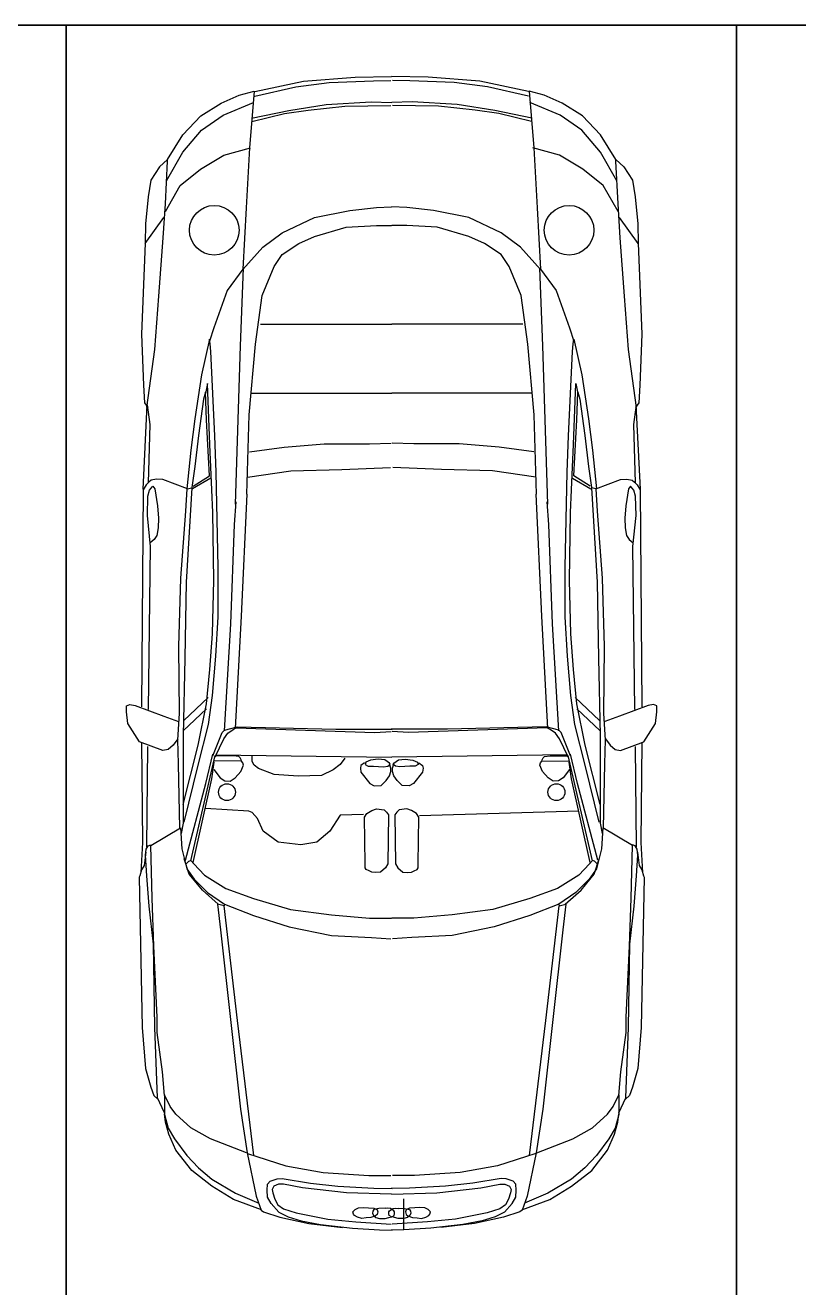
# Model space of a CAD drawing. Header units: inches. Extents: x 478327 to 492265, y -26791 to -22136.
# Drawn here: x 480044.8 to 480160.6, y -22392 to -22203.1 of the extents above; entities that cross this region are included whole.
import ezdxf

# ---------------------------------------------------------------- set-up
doc = ezdxf.new("R2010")
doc.units = ezdxf.units.IN
doc.header["$MEASUREMENT"] = 0
doc.layers.add('ceco.net 93', color=161, linetype='Continuous')
doc.layers.add('Parking', color=7, linetype='Continuous')

msp = doc.modelspace()

# ---------------------------------------------------------------- linework, layer by layer
at = {"layer": 'ceco.net 93'}
for p, q in [((480079.175, -22212.988), (480086.449, -22211.468)), ((480085.311, -22212.291), (480090.308, -22211.658)), ((480086.449, -22211.468), (480094.166, -22210.835)), ((480090.308, -22211.658), (480096.949, -22211.404)), ((480094.166, -22210.835), (480099.606, -22210.771)), ((480096.949, -22211.404), (480099.543, -22211.341)), ((480105.137, -22210.835), (480099.698, -22210.771)), ((480102.354, -22211.404), (480099.761, -22211.341)), ((480108.996, -22211.658), (480102.354, -22211.404)), ((480112.854, -22211.468), (480105.137, -22210.835)), ((480113.993, -22212.291), (480108.996, -22211.658)), ((480120.128, -22212.988), (480112.854, -22211.468)), ((480074.133, -22214.729), (480076.84, -22213.534)), ((480076.84, -22213.534), (480079.068, -22212.976)), ((480079.068, -22212.976), (480078.352, -22221.423)), ((480079.175, -22213.684), (480085.311, -22212.291)), ((480120.128, -22213.684), (480113.993, -22212.291)), ((480122.464, -22213.534), (480120.235, -22212.976)), ((480120.235, -22212.976), (480120.952, -22221.423)), ((480125.17, -22214.729), (480122.464, -22213.534)), ((480071.109, -22216.642), (480074.133, -22214.729)), ((480074.452, -22216.562), (480078.989, -22214.649)), ((480078.669, -22216.977), (480084.236, -22215.837)), ((480083.603, -22216.281), (480087.145, -22215.774)), ((480084.236, -22215.837), (480089.865, -22214.951)), ((480087.145, -22215.774), (480092.648, -22215.204)), ((480089.865, -22214.951), (480096.57, -22214.571)), ((480092.648, -22215.204), (480099.543, -22215.077)), ((480096.57, -22214.571), (480099.606, -22214.634)), ((480102.734, -22214.571), (480099.698, -22214.634)), ((480106.655, -22215.204), (480099.761, -22215.077)), ((480109.439, -22214.951), (480102.734, -22214.571)), ((480112.158, -22215.774), (480106.655, -22215.204)), ((480115.068, -22215.837), (480109.439, -22214.951)), ((480115.701, -22216.281), (480112.158, -22215.774)), ((480120.634, -22216.977), (480115.068, -22215.837)), ((480124.852, -22216.562), (480120.315, -22214.649)), ((480128.195, -22216.642), (480125.17, -22214.729)), ((480068.403, -22219.51), (480071.109, -22216.642)), ((480071.188, -22218.793), (480074.452, -22216.562)), ((480078.733, -22217.484), (480083.603, -22216.281)), ((480120.571, -22217.484), (480115.701, -22216.281)), ((480128.115, -22218.793), (480124.852, -22216.562)), ((480130.901, -22219.51), (480128.195, -22216.642)), ((480066.094, -22223.176), (480068.403, -22219.51)), ((480068.403, -22222.06), (480071.188, -22218.793)), ((480130.901, -22222.06), (480128.115, -22218.793)), ((480133.209, -22223.176), (480130.901, -22219.51)), ((480074.531, -22222.539), (480078.511, -22221.423)), ((480078.352, -22221.423), (480077.874, -22230.428)), ((480124.772, -22222.539), (480120.792, -22221.423)), ((480120.952, -22221.423), (480121.429, -22230.428)), ((480066.094, -22223.176), (480064.9, -22224.292)), ((480065.776, -22229.79), (480066.094, -22223.415)), ((480065.935, -22226.364), (480068.403, -22222.06)), ((480066.094, -22223.415), (480066.094, -22223.176)), ((480071.029, -22224.611), (480074.531, -22222.539)), ((480128.274, -22224.611), (480124.772, -22222.539)), ((480133.368, -22226.364), (480130.901, -22222.06)), ((480133.209, -22223.176), (480134.403, -22224.292)), ((480133.209, -22223.415), (480133.209, -22223.176)), ((480133.528, -22229.79), (480133.209, -22223.415)), ((480064.9, -22224.292), (480063.627, -22226.284)), ((480068.005, -22227.081), (480071.029, -22224.611)), ((480131.299, -22227.081), (480128.274, -22224.611)), ((480134.403, -22224.292), (480135.677, -22226.284)), ((480063.627, -22226.284), (480063.229, -22228.754)), ((480065.776, -22230.986), (480068.005, -22227.081)), ((480133.528, -22230.986), (480131.299, -22227.081)), ((480135.677, -22226.284), (480136.075, -22228.754)), ((480063.229, -22228.754), (480062.831, -22232.819)), ((480136.075, -22228.754), (480136.473, -22232.819)), ((480065.458, -22234.891), (480065.776, -22229.79)), ((480077.874, -22230.428), (480077.397, -22239.592)), ((480088.11, -22231.883), (480093.381, -22230.806)), ((480093.381, -22230.806), (480097.362, -22230.375)), ((480097.362, -22230.375), (480099.621, -22230.268)), ((480101.941, -22230.375), (480099.682, -22230.268)), ((480105.922, -22230.806), (480101.941, -22230.375)), ((480111.194, -22231.883), (480105.922, -22230.806)), ((480121.429, -22230.428), (480121.907, -22239.592)), ((480133.846, -22234.891), (480133.528, -22229.79)), ((480062.751, -22235.767), (480065.537, -22231.862)), ((480062.831, -22232.819), (480062.751, -22235.687)), ((480083.268, -22234.145), (480088.11, -22231.883)), ((480116.035, -22234.145), (480111.194, -22231.883)), ((480136.552, -22235.767), (480133.766, -22231.862)), ((480136.473, -22232.819), (480136.552, -22235.687)), ((480064.821, -22243.656), (480065.458, -22234.891)), ((480080.364, -22236.3), (480083.268, -22234.145)), ((480085.743, -22235.761), (480088.11, -22234.684)), ((480088.11, -22234.684), (480092.844, -22233.284)), ((480092.844, -22233.284), (480097.362, -22233.068)), ((480097.362, -22233.068), (480099.621, -22233.068)), ((480101.941, -22233.068), (480099.682, -22233.068)), ((480106.46, -22233.284), (480101.941, -22233.068)), ((480111.194, -22234.684), (480106.46, -22233.284)), ((480113.561, -22235.761), (480111.194, -22234.684)), ((480118.94, -22236.3), (480116.035, -22234.145)), ((480134.483, -22243.656), (480133.846, -22234.891)), ((480062.751, -22235.687), (480062.194, -22249.314)), ((480077.351, -22239.639), (480080.364, -22236.3)), ((480083.268, -22237.377), (480085.743, -22235.761)), ((480116.035, -22237.377), (480113.561, -22235.761)), ((480121.952, -22239.639), (480118.94, -22236.3)), ((480136.552, -22235.687), (480137.109, -22249.314)), ((480082.085, -22239.208), (480083.268, -22237.377)), ((480117.219, -22239.208), (480116.035, -22237.377)), ((480077.397, -22239.592), (480075.009, -22242.78)), ((480077.028, -22251.057), (480077.459, -22239.423)), ((480080.256, -22243.517), (480082.085, -22239.208)), ((480119.048, -22243.517), (480117.219, -22239.208)), ((480122.275, -22251.057), (480121.845, -22239.423)), ((480121.907, -22239.592), (480124.295, -22242.78)), ((480064.184, -22251.625), (480064.821, -22243.656)), ((480075.009, -22242.78), (480073.019, -22248.358)), ((480079.288, -22250.841), (480080.256, -22243.517)), ((480120.016, -22250.841), (480119.048, -22243.517)), ((480124.295, -22242.78), (480126.284, -22248.358)), ((480135.119, -22251.625), (480134.483, -22243.656)), ((480080.009, -22247.814), (480099.652, -22247.814)), ((480119.294, -22247.814), (480099.652, -22247.814)), ((480062.194, -22249.314), (480062.513, -22256.965)), ((480073.019, -22248.358), (480072.382, -22250.35)), ((480126.284, -22248.358), (480126.921, -22250.35)), ((480137.109, -22249.314), (480136.791, -22256.965)), ((480062.99, -22260.312), (480064.184, -22251.625)), ((480072.401, -22250.056), (480071.183, -22255.422)), ((480072.482, -22250.788), (480072.401, -22250.056)), ((480072.563, -22251.926), (480072.482, -22250.788)), ((480073.172, -22264.527), (480072.563, -22251.926)), ((480076.275, -22274.754), (480077.028, -22251.057)), ((480078.319, -22261.397), (480079.288, -22250.841)), ((480120.984, -22261.397), (480120.016, -22250.841)), ((480123.028, -22274.754), (480122.275, -22251.057)), ((480126.131, -22264.527), (480126.74, -22251.926)), ((480126.74, -22251.926), (480126.821, -22250.788)), ((480126.821, -22250.788), (480126.902, -22250.056)), ((480126.902, -22250.056), (480128.12, -22255.422)), ((480136.313, -22260.312), (480135.119, -22251.625)), ((480071.183, -22255.422), (480070.168, -22262.007)), ((480128.12, -22255.422), (480129.135, -22262.007)), ((480062.513, -22256.965), (480062.672, -22259.594)), ((480072.076, -22256.722), (480071.792, -22258.186)), ((480072.442, -22265.827), (480072.076, -22256.722)), ((480126.862, -22265.827), (480127.227, -22256.722)), ((480127.227, -22256.722), (480127.511, -22258.186)), ((480136.791, -22256.965), (480136.632, -22259.594)), ((480071.467, -22259.039), (480070.737, -22264.486)), ((480071.792, -22257.983), (480071.467, -22259.039)), ((480071.955, -22262.129), (480071.792, -22257.983)), ((480078.621, -22258.158), (480099.652, -22258.158)), ((480120.682, -22258.158), (480099.652, -22258.158)), ((480127.349, -22262.129), (480127.511, -22257.983)), ((480127.511, -22257.983), (480127.836, -22259.039)), ((480127.836, -22259.039), (480128.567, -22264.486)), ((480062.433, -22272.504), (480063.07, -22259.913)), ((480062.672, -22259.594), (480063.149, -22260.312)), ((480063.07, -22259.913), (480063.468, -22262.862)), ((480136.234, -22259.913), (480135.836, -22262.862)), ((480136.632, -22259.594), (480136.154, -22260.312)), ((480136.871, -22272.504), (480136.234, -22259.913)), ((480063.468, -22262.862), (480063.229, -22271.548)), ((480070.168, -22262.007), (480069.6, -22266.681)), ((480072.401, -22270.542), (480071.955, -22262.129)), ((480077.997, -22273.246), (480078.319, -22261.397)), ((480121.307, -22273.246), (480120.984, -22261.397)), ((480126.902, -22270.542), (480127.349, -22262.129)), ((480129.135, -22262.007), (480129.704, -22266.681)), ((480135.836, -22262.862), (480136.075, -22271.548)), ((480070.737, -22264.486), (480070.168, -22269.12)), ((480073.404, -22269.983), (480073.185, -22264.52)), ((480125.9, -22269.983), (480126.118, -22264.52)), ((480128.567, -22264.486), (480129.135, -22269.12)), ((480069.6, -22266.681), (480068.991, -22272.453)), ((480072.894, -22276.028), (480072.458, -22265.831)), ((480078.367, -22266.942), (480083.546, -22266.23)), ((480083.546, -22266.23), (480089.539, -22265.722)), ((480089.539, -22265.722), (480096.343, -22265.722)), ((480096.343, -22265.722), (480099.594, -22265.62)), ((480102.96, -22265.722), (480099.71, -22265.62)), ((480109.765, -22265.722), (480102.96, -22265.722)), ((480115.757, -22266.23), (480109.765, -22265.722)), ((480120.937, -22266.942), (480115.757, -22266.23)), ((480126.409, -22276.028), (480126.846, -22265.831)), ((480129.704, -22266.681), (480130.313, -22272.453)), ((480070.168, -22269.12), (480069.722, -22272.25)), ((480069.925, -22272.087), (480072.401, -22270.542)), ((480073.695, -22284.186), (480073.404, -22269.983)), ((480078.062, -22270.705), (480084.562, -22269.789)), ((480084.562, -22269.789), (480092.179, -22269.586)), ((480092.179, -22269.586), (480099.492, -22269.281)), ((480107.124, -22269.586), (480099.812, -22269.281)), ((480114.742, -22269.789), (480107.124, -22269.586)), ((480121.242, -22270.705), (480114.742, -22269.789)), ((480125.609, -22284.186), (480125.9, -22269.983)), ((480129.379, -22272.087), (480126.902, -22270.542)), ((480129.135, -22269.12), (480129.582, -22272.25)), ((480062.44, -22272.608), (480062.2, -22305.104)), ((480062.921, -22271.886), (480062.44, -22272.608)), ((480063.322, -22271.485), (480062.921, -22271.886)), ((480063.162, -22273.571), (480063.402, -22272.689)), ((480063.642, -22271.164), (480063.322, -22271.485)), ((480063.402, -22272.689), (480063.883, -22272.047)), ((480064.444, -22271.004), (480063.642, -22271.164)), ((480063.883, -22272.047), (480064.203, -22272.448)), ((480064.203, -22272.448), (480064.604, -22275.016)), ((480065.405, -22271.084), (480064.444, -22271.004)), ((480069.092, -22272.448), (480065.405, -22271.084)), ((480068.82, -22275.81), (480069.039, -22272.459)), ((480069.766, -22272.314), (480068.893, -22286.444)), ((480069.039, -22272.459), (480069.766, -22272.314)), ((480072.603, -22270.857), (480069.839, -22272.459)), ((480126.7, -22270.857), (480129.465, -22272.459)), ((480130.265, -22272.459), (480129.537, -22272.314)), ((480129.537, -22272.314), (480130.41, -22286.444)), ((480130.212, -22272.448), (480133.898, -22271.084)), ((480130.483, -22275.81), (480130.265, -22272.459)), ((480133.898, -22271.084), (480134.86, -22271.004)), ((480135.1, -22272.448), (480134.7, -22275.016)), ((480134.86, -22271.004), (480135.661, -22271.164)), ((480135.421, -22272.047), (480135.1, -22272.448)), ((480135.902, -22272.689), (480135.421, -22272.047)), ((480135.661, -22271.164), (480135.982, -22271.485)), ((480136.142, -22273.571), (480135.902, -22272.689)), ((480135.982, -22271.485), (480136.382, -22271.886)), ((480136.382, -22271.886), (480136.863, -22272.608)), ((480136.863, -22272.608), (480137.104, -22305.104)), ((480063.081, -22276.46), (480063.162, -22273.571)), ((480076.11, -22277.796), (480076.37, -22274.403)), ((480077.152, -22291.54), (480078.021, -22273.272)), ((480122.151, -22291.54), (480121.283, -22273.272)), ((480123.194, -22277.796), (480122.933, -22274.403)), ((480136.222, -22276.46), (480136.142, -22273.571)), ((480063.562, -22281.113), (480063.081, -22276.46)), ((480064.604, -22275.016), (480064.764, -22276.861)), ((480068.093, -22285.861), (480068.82, -22275.81)), ((480073.04, -22286.153), (480072.894, -22276.028)), ((480126.264, -22286.153), (480126.409, -22276.028)), ((480131.211, -22285.861), (480130.483, -22275.81)), ((480134.7, -22275.016), (480134.539, -22276.861)), ((480135.741, -22281.113), (480136.222, -22276.46)), ((480064.684, -22278.305), (480064.524, -22279.429)), ((480064.764, -22276.861), (480064.684, -22278.305)), ((480075.588, -22292.671), (480076.11, -22277.796)), ((480123.715, -22292.671), (480123.194, -22277.796)), ((480134.539, -22276.861), (480134.619, -22278.305)), ((480134.619, -22278.305), (480134.78, -22279.429)), ((480064.123, -22280.07), (480063.482, -22280.552)), ((480064.524, -22279.429), (480064.123, -22280.07)), ((480134.78, -22279.429), (480135.18, -22280.07)), ((480135.18, -22280.07), (480135.821, -22280.552)), ((480063.242, -22305.505), (480063.562, -22281.113)), ((480136.062, -22305.505), (480135.741, -22281.113)), ((480067.802, -22296.059), (480068.093, -22285.861)), ((480073.695, -22291.616), (480073.695, -22284.186)), ((480125.609, -22291.616), (480125.609, -22284.186)), ((480131.502, -22296.059), (480131.211, -22285.861)), ((480068.893, -22286.444), (480068.675, -22297.807)), ((480072.822, -22294.165), (480073.04, -22286.153)), ((480126.482, -22294.165), (480126.264, -22286.153)), ((480130.41, -22286.444), (480130.629, -22297.807)), ((480076.283, -22308.328), (480077.152, -22291.54)), ((480123.02, -22308.328), (480122.151, -22291.54)), ((480073.331, -22297.516), (480073.695, -22291.616)), ((480074.633, -22308.676), (480075.588, -22292.671)), ((480124.671, -22308.676), (480123.715, -22292.671)), ((480125.973, -22297.516), (480125.609, -22291.616)), ((480072.458, -22299.482), (480072.822, -22294.165)), ((480126.846, -22299.482), (480126.482, -22294.165)), ((480067.875, -22306.11), (480067.802, -22296.059)), ((480131.429, -22306.11), (480131.502, -22296.059)), ((480068.675, -22297.807), (480068.457, -22309.388)), ((480072.822, -22303.415), (480073.331, -22297.516)), ((480126.482, -22303.415), (480125.973, -22297.516)), ((480130.629, -22297.807), (480130.847, -22309.388)), ((480071.949, -22304.654), (480072.458, -22299.482)), ((480127.355, -22304.654), (480126.846, -22299.482)), ((480059.945, -22304.945), (480060.454, -22304.726)), ((480060.454, -22304.726), (480061.254, -22304.872)), ((480068.529, -22307.13), (480072.167, -22303.707)), ((480070.712, -22310.845), (480071.949, -22304.654)), ((480072.24, -22307.713), (480072.822, -22303.415)), ((480127.064, -22307.713), (480126.482, -22303.415)), ((480130.774, -22307.13), (480127.137, -22303.707)), ((480128.592, -22310.845), (480127.355, -22304.654)), ((480138.85, -22304.726), (480138.049, -22304.872)), ((480139.359, -22304.945), (480138.85, -22304.726)), ((480059.945, -22305.819), (480059.945, -22304.945)), ((480060.163, -22307.567), (480059.945, -22305.819)), ((480061.254, -22304.872), (480065.547, -22306.475)), ((480065.547, -22306.475), (480067.729, -22307.276)), ((480067.656, -22310.044), (480067.875, -22306.11)), ((480068.457, -22308.66), (480071.949, -22305.382)), ((480130.847, -22308.66), (480127.355, -22305.382)), ((480131.647, -22310.044), (480131.429, -22306.11)), ((480133.757, -22306.475), (480131.574, -22307.276)), ((480138.049, -22304.872), (480133.757, -22306.475)), ((480139.141, -22307.567), (480139.359, -22305.819)), ((480139.359, -22305.819), (480139.359, -22304.945)), ((480061.909, -22310.335), (480060.163, -22307.567)), ((480070.712, -22313.831), (480072.24, -22307.713)), ((480074.285, -22308.937), (480074.633, -22308.589)), ((480074.633, -22308.589), (480075.588, -22308.328)), ((480075.154, -22309.024), (480075.936, -22308.502)), ((480075.588, -22308.328), (480076.544, -22308.067)), ((480075.936, -22308.502), (480076.37, -22308.241)), ((480076.37, -22308.241), (480097.135, -22308.937)), ((480076.544, -22308.067), (480091.314, -22308.415)), ((480091.314, -22308.415), (480099.742, -22308.415)), ((480107.989, -22308.415), (480099.562, -22308.415)), ((480122.933, -22308.241), (480102.168, -22308.937)), ((480122.76, -22308.067), (480107.989, -22308.415)), ((480123.715, -22308.328), (480122.76, -22308.067)), ((480123.368, -22308.502), (480122.933, -22308.241)), ((480124.15, -22309.024), (480123.368, -22308.502)), ((480124.671, -22308.589), (480123.715, -22308.328)), ((480125.019, -22308.937), (480124.671, -22308.589)), ((480128.592, -22313.831), (480127.064, -22307.713)), ((480137.394, -22310.335), (480139.141, -22307.567)), ((480065.401, -22311.646), (480061.909, -22310.335)), ((480062.2, -22310.399), (480062.36, -22325.404)), ((480067.656, -22309.898), (480066.929, -22310.845)), ((480067.729, -22313.613), (480067.656, -22310.044)), ((480068.457, -22309.388), (480068.457, -22322.499)), ((480072.895, -22312.417), (480074.285, -22308.937)), ((480073.242, -22312.591), (480074.546, -22309.894)), ((480074.546, -22309.894), (480075.154, -22309.024)), ((480097.135, -22308.937), (480099.568, -22308.763)), ((480102.168, -22308.937), (480099.735, -22308.763)), ((480124.758, -22309.894), (480124.15, -22309.024)), ((480126.061, -22312.591), (480124.758, -22309.894)), ((480126.409, -22312.417), (480125.019, -22308.937)), ((480130.847, -22309.388), (480130.847, -22322.499)), ((480131.574, -22313.613), (480131.647, -22310.044)), ((480131.647, -22309.898), (480132.375, -22310.845)), ((480133.902, -22311.646), (480137.394, -22310.335)), ((480137.104, -22310.399), (480136.943, -22325.404)), ((480063.001, -22326.045), (480063.162, -22311.041)), ((480066.201, -22311.5), (480065.401, -22311.646)), ((480066.929, -22310.845), (480066.201, -22311.5)), ((480068.457, -22319.731), (480070.712, -22310.845)), ((480069.587, -22328.12), (480073.25, -22312.376)), ((480071.821, -22316.58), (480072.893, -22312.197)), ((480073.34, -22312.286), (480099.608, -22312.644)), ((480125.964, -22312.286), (480099.695, -22312.644)), ((480129.717, -22328.12), (480126.053, -22312.376)), ((480127.483, -22316.58), (480126.411, -22312.197)), ((480130.847, -22319.731), (480128.592, -22310.845)), ((480132.375, -22310.845), (480133.102, -22311.5)), ((480133.102, -22311.5), (480133.902, -22311.646)), ((480136.302, -22326.045), (480136.142, -22311.041)), ((480067.947, -22323.227), (480067.729, -22313.613)), ((480068.602, -22322.353), (480070.712, -22313.831)), ((480072.714, -22315.864), (480073.072, -22313.36)), ((480077.191, -22313.23), (480073.099, -22313.182)), ((480073.44, -22312.45), (480073.294, -22312.548)), ((480075.924, -22312.45), (480073.44, -22312.45)), ((480076.752, -22312.548), (480075.924, -22312.45)), ((480076.996, -22312.743), (480076.752, -22312.548)), ((480077.191, -22313.133), (480076.996, -22312.743)), ((480077.093, -22314.791), (480077.483, -22313.816)), ((480077.386, -22313.474), (480077.191, -22313.23)), ((480077.483, -22313.816), (480077.386, -22313.474)), ((480078.772, -22312.67), (480078.772, -22312.464)), ((480078.772, -22313.287), (480078.772, -22312.67)), ((480079.08, -22313.802), (480078.772, -22313.287)), ((480079.697, -22314.316), (480079.08, -22313.802)), ((480091.928, -22313.699), (480090.9, -22314.522)), ((480092.647, -22312.773), (480091.928, -22313.699)), ((480095.051, -22313.896), (480094.962, -22314.254)), ((480094.962, -22314.254), (480095.051, -22314.88)), ((480095.588, -22313.449), (480095.051, -22313.896)), ((480095.766, -22313.36), (480095.677, -22313.717)), ((480095.677, -22313.717), (480096.124, -22313.986)), ((480096.481, -22313.091), (480095.766, -22313.36)), ((480096.124, -22313.986), (480096.928, -22313.986)), ((480097.643, -22312.912), (480096.481, -22313.091)), ((480096.928, -22313.986), (480098.447, -22314.075)), ((480098.625, -22313.002), (480097.643, -22312.912)), ((480098.447, -22314.075), (480099.072, -22313.986)), ((480099.34, -22313.538), (480098.625, -22313.002)), ((480099.072, -22313.986), (480099.43, -22313.717)), ((480099.43, -22313.717), (480099.34, -22313.449)), ((480099.519, -22314.254), (480099.34, -22313.628)), ((480099.519, -22314.791), (480099.519, -22314.254)), ((480099.785, -22314.254), (480099.963, -22313.628)), ((480099.785, -22314.791), (480099.785, -22314.254)), ((480099.874, -22313.717), (480099.963, -22313.449)), ((480100.231, -22313.986), (480099.874, -22313.717)), ((480099.963, -22313.538), (480100.678, -22313.002)), ((480100.857, -22314.075), (480100.231, -22313.986)), ((480100.678, -22313.002), (480101.661, -22312.912)), ((480102.376, -22313.986), (480100.857, -22314.075)), ((480101.661, -22312.912), (480102.823, -22313.091)), ((480103.18, -22313.986), (480102.376, -22313.986)), ((480102.823, -22313.091), (480103.537, -22313.36)), ((480103.627, -22313.717), (480103.18, -22313.986)), ((480103.537, -22313.36), (480103.627, -22313.717)), ((480103.716, -22313.449), (480104.252, -22313.896)), ((480104.252, -22313.896), (480104.341, -22314.254)), ((480104.341, -22314.254), (480104.252, -22314.88)), ((480121.821, -22313.816), (480121.918, -22313.474)), ((480122.21, -22314.791), (480121.821, -22313.816)), ((480121.918, -22313.474), (480122.113, -22313.23)), ((480122.113, -22313.133), (480122.308, -22312.743)), ((480122.113, -22313.23), (480126.205, -22313.182)), ((480122.308, -22312.743), (480122.551, -22312.548)), ((480122.551, -22312.548), (480123.379, -22312.45)), ((480123.379, -22312.45), (480125.864, -22312.45)), ((480125.864, -22312.45), (480126.01, -22312.548)), ((480126.589, -22315.864), (480126.232, -22313.36)), ((480130.701, -22322.353), (480128.592, -22313.831)), ((480131.356, -22323.227), (480131.574, -22313.613)), ((480069.944, -22328.388), (480072.714, -22315.864)), ((480073.05, -22314.45), (480073.976, -22315.718)), ((480073.976, -22315.718), (480074.658, -22316.157)), ((480074.658, -22316.157), (480075.486, -22316.205)), ((480075.486, -22316.205), (480076.217, -22315.718)), ((480076.217, -22315.718), (480077.093, -22314.791)), ((480082.061, -22315.243), (480079.697, -22314.316)), ((480085.658, -22315.448), (480082.061, -22315.243)), ((480089.153, -22315.345), (480085.658, -22315.448)), ((480090.9, -22314.522), (480089.153, -22315.345)), ((480095.051, -22314.88), (480096.392, -22316.58)), ((480098.089, -22316.848), (480098.804, -22316.133)), ((480098.804, -22316.133), (480099.34, -22315.417)), ((480099.34, -22315.417), (480099.519, -22314.791)), ((480099.963, -22315.417), (480099.785, -22314.791)), ((480100.499, -22316.133), (480099.963, -22315.417)), ((480101.214, -22316.848), (480100.499, -22316.133)), ((480104.252, -22314.88), (480102.912, -22316.58)), ((480123.087, -22315.718), (480122.21, -22314.791)), ((480123.818, -22316.205), (480123.087, -22315.718)), ((480124.646, -22316.157), (480123.818, -22316.205)), ((480125.328, -22315.718), (480124.646, -22316.157)), ((480126.253, -22314.45), (480125.328, -22315.718)), ((480129.359, -22328.388), (480126.589, -22315.864)), ((480068.783, -22328.03), (480071.821, -22316.58)), ((480096.392, -22316.58), (480097.017, -22316.938)), ((480097.017, -22316.938), (480098.089, -22316.848)), ((480102.286, -22316.938), (480101.214, -22316.848)), ((480102.912, -22316.58), (480102.286, -22316.938)), ((480130.521, -22328.03), (480127.483, -22316.58)), ((480078.258, -22320.696), (480071.783, -22320.285)), ((480078.772, -22320.902), (480078.258, -22320.696)), ((480079.594, -22321.828), (480078.772, -22320.902)), ((480080.416, -22323.681), (480079.594, -22321.828)), ((480091.928, -22321.314), (480090.386, -22323.681)), ((480095.423, -22321.211), (480091.928, -22321.314)), ((480095.588, -22321.59), (480095.945, -22321.053)), ((480095.677, -22328.567), (480095.588, -22321.59)), ((480095.945, -22321.053), (480096.66, -22320.606)), ((480096.66, -22320.606), (480097.375, -22320.337)), ((480097.375, -22320.337), (480098.536, -22320.516)), ((480098.536, -22320.516), (480098.893, -22320.874)), ((480098.893, -22320.874), (480099.162, -22321.232)), ((480099.162, -22321.232), (480099.072, -22328.567)), ((480100.41, -22320.874), (480100.142, -22321.232)), ((480100.142, -22321.232), (480100.231, -22328.567)), ((480100.767, -22320.516), (480100.41, -22320.874)), ((480101.929, -22320.337), (480100.767, -22320.516)), ((480102.644, -22320.606), (480101.929, -22320.337)), ((480103.359, -22321.053), (480102.644, -22320.606)), ((480103.716, -22321.59), (480103.359, -22321.053)), ((480103.627, -22328.567), (480103.716, -22321.59)), ((480127.662, -22320.695), (480103.805, -22321.411)), ((480063.586, -22325.822), (480068.042, -22323.224)), ((480068.042, -22323.224), (480068.268, -22326.33)), ((480068.457, -22322.499), (480068.166, -22324.029)), ((480082.678, -22325.327), (480080.416, -22323.681)), ((480090.386, -22323.681), (480088.433, -22325.327)), ((480130.847, -22322.499), (480131.138, -22324.029)), ((480131.261, -22323.224), (480131.036, -22326.33)), ((480135.718, -22325.822), (480131.261, -22323.224)), ((480062.36, -22325.404), (480062.12, -22329.897)), ((480086.069, -22325.739), (480082.678, -22325.327)), ((480088.433, -22325.327), (480086.069, -22325.739)), ((480136.943, -22325.404), (480137.184, -22329.897)), ((480062.852, -22326.838), (480062.627, -22328.815)), ((480062.796, -22327.29), (480062.909, -22326.386)), ((480063.022, -22330.396), (480062.796, -22327.29)), ((480062.909, -22326.386), (480063.191, -22325.878)), ((480063.191, -22325.878), (480063.586, -22325.765)), ((480063.811, -22333.728), (480063.586, -22325.822)), ((480068.268, -22326.33), (480069.001, -22329.323)), ((480131.036, -22326.33), (480130.302, -22329.323)), ((480135.492, -22333.728), (480135.718, -22325.822)), ((480136.113, -22325.878), (480135.718, -22325.765)), ((480136.395, -22326.386), (480136.113, -22325.878)), ((480136.282, -22330.396), (480136.508, -22327.29)), ((480136.508, -22327.29), (480136.395, -22326.386)), ((480136.451, -22326.838), (480136.677, -22328.815)), ((480062.627, -22328.815), (480062.232, -22329.493)), ((480069.34, -22330.114), (480068.606, -22327.855)), ((480068.879, -22328.609), (480069.274, -22328.213)), ((480069.001, -22329.323), (480070.073, -22330.905)), ((480069.274, -22328.213), (480069.57, -22328.114)), ((480069.57, -22328.114), (480070.065, -22328.609)), ((480070.065, -22328.609), (480071.646, -22330.291)), ((480095.677, -22329.193), (480095.677, -22328.388)), ((480095.856, -22329.462), (480095.677, -22329.193)), ((480098.715, -22329.193), (480098, -22329.819)), ((480099.072, -22328.567), (480098.715, -22329.193)), ((480100.231, -22328.567), (480100.589, -22329.193)), ((480100.589, -22329.193), (480101.304, -22329.819)), ((480103.448, -22329.462), (480103.627, -22329.193)), ((480103.627, -22329.193), (480103.627, -22328.388)), ((480129.239, -22328.609), (480127.658, -22330.291)), ((480130.302, -22329.323), (480129.231, -22330.905)), ((480129.733, -22328.114), (480129.239, -22328.609)), ((480130.03, -22328.213), (480129.733, -22328.114)), ((480129.964, -22330.114), (480130.697, -22327.855)), ((480130.425, -22328.609), (480130.03, -22328.213)), ((480136.677, -22328.815), (480137.072, -22329.493)), ((480061.95, -22330.396), (480061.837, -22330.566)), ((480061.837, -22330.566), (480062.288, -22353.1)), ((480062.232, -22329.493), (480061.95, -22330.396)), ((480063.36, -22334.914), (480063.022, -22330.396)), ((480071.314, -22332.542), (480069.34, -22330.114)), ((480070.073, -22330.905), (480072.104, -22332.881)), ((480071.646, -22330.291), (480074.808, -22332.27)), ((480096.302, -22329.641), (480095.856, -22329.462)), ((480096.66, -22329.819), (480096.302, -22329.641)), ((480097.285, -22329.909), (480096.66, -22329.819)), ((480098, -22329.819), (480097.285, -22329.909)), ((480101.304, -22329.819), (480102.018, -22329.909)), ((480102.018, -22329.909), (480102.644, -22329.819)), ((480102.644, -22329.819), (480103.001, -22329.641)), ((480103.001, -22329.641), (480103.448, -22329.462)), ((480127.658, -22330.291), (480124.495, -22332.27)), ((480129.231, -22330.905), (480127.2, -22332.881)), ((480127.99, -22332.542), (480129.964, -22330.114)), ((480135.943, -22334.914), (480136.282, -22330.396)), ((480137.466, -22330.566), (480137.015, -22353.1)), ((480137.072, -22329.493), (480137.354, -22330.396)), ((480137.354, -22330.396), (480137.466, -22330.566)), ((480073.683, -22334.632), (480071.314, -22332.542)), ((480072.104, -22332.881), (480074.642, -22334.632)), ((480074.808, -22332.27), (480078.959, -22333.755)), ((480124.495, -22332.27), (480120.344, -22333.755)), ((480127.2, -22332.881), (480124.661, -22334.632)), ((480125.62, -22334.632), (480127.99, -22332.542)), ((480063.981, -22340.619), (480063.36, -22334.914)), ((480064.037, -22340.901), (480063.811, -22333.728)), ((480074.562, -22334.875), (480073.566, -22334.609)), ((480073.566, -22334.609), (480074.031, -22338.465)), ((480076.554, -22352.028), (480074.562, -22334.875)), ((480074.642, -22334.632), (480074.586, -22334.858)), ((480074.611, -22334.645), (480078.959, -22336.327)), ((480078.959, -22333.755), (480084.494, -22335.437)), ((480120.344, -22333.755), (480114.81, -22335.437)), ((480124.693, -22334.645), (480120.344, -22336.327)), ((480122.749, -22352.028), (480124.741, -22334.875)), ((480124.661, -22334.632), (480124.718, -22334.858)), ((480124.741, -22334.875), (480125.738, -22334.609)), ((480125.738, -22334.609), (480125.273, -22338.465)), ((480135.266, -22340.901), (480135.492, -22333.728)), ((480135.323, -22340.619), (480135.943, -22334.914)), ((480078.959, -22336.327), (480084.296, -22338.009)), ((480084.494, -22335.437), (480090.621, -22336.228)), ((480090.621, -22336.228), (480096.354, -22336.723)), ((480096.354, -22336.723), (480099.615, -22336.723)), ((480102.95, -22336.723), (480099.689, -22336.723)), ((480108.682, -22336.228), (480102.95, -22336.723)), ((480114.81, -22335.437), (480108.682, -22336.228)), ((480120.344, -22336.327), (480115.007, -22338.009)), ((480074.031, -22338.465), (480077.019, -22365.325)), ((480084.296, -22338.009), (480090.621, -22339.296)), ((480115.007, -22338.009), (480108.682, -22339.296)), ((480125.273, -22338.465), (480122.284, -22365.325)), ((480064.206, -22353.1), (480063.981, -22340.619)), ((480090.621, -22339.296), (480096.65, -22339.593)), ((480096.65, -22339.593), (480099.516, -22339.79)), ((480102.654, -22339.593), (480099.787, -22339.79)), ((480108.682, -22339.296), (480102.654, -22339.593)), ((480135.097, -22353.1), (480135.323, -22340.619)), ((480064.545, -22351.519), (480064.037, -22340.901)), ((480134.759, -22351.519), (480135.266, -22340.901)), ((480064.545, -22353.834), (480064.545, -22351.519)), ((480079.011, -22372.239), (480076.554, -22352.028)), ((480120.292, -22372.239), (480122.749, -22352.028)), ((480134.759, -22353.834), (480134.759, -22351.519)), ((480062.288, -22353.1), (480062.796, -22359.2)), ((480064.601, -22363.605), (480064.206, -22353.1)), ((480065.334, -22359.708), (480064.545, -22353.834)), ((480133.969, -22359.708), (480134.759, -22353.834)), ((480134.702, -22363.605), (480135.097, -22353.1)), ((480137.015, -22353.1), (480136.508, -22359.2)), ((480062.796, -22359.2), (480063.586, -22362.024)), ((480136.508, -22359.2), (480135.718, -22362.024)), ((480065.673, -22363.266), (480065.334, -22359.708)), ((480133.631, -22363.266), (480133.969, -22359.708)), ((480063.586, -22362.024), (480064.037, -22363.266)), ((480064.037, -22363.266), (480064.658, -22363.831)), ((480065.673, -22363.153), (480065.673, -22366.123)), ((480066.482, -22364.908), (480065.673, -22363.153)), ((480132.822, -22364.908), (480133.631, -22363.153)), ((480133.631, -22363.153), (480133.631, -22366.123)), ((480135.266, -22363.266), (480134.646, -22363.831)), ((480135.718, -22362.024), (480135.266, -22363.266)), ((480065.673, -22365.864), (480064.601, -22363.605)), ((480067.358, -22366.055), (480066.482, -22364.908)), ((480131.945, -22366.055), (480132.822, -22364.908)), ((480133.631, -22365.864), (480134.702, -22363.605)), ((480065.808, -22367.27), (480065.673, -22365.988)), ((480065.673, -22366.123), (480066.212, -22368.147)), ((480069.583, -22368.08), (480067.358, -22366.055)), ((480077.019, -22365.325), (480078.015, -22371.841)), ((480122.284, -22365.325), (480121.288, -22371.841)), ((480129.721, -22368.08), (480131.945, -22366.055)), ((480133.631, -22366.123), (480133.091, -22368.147)), ((480133.496, -22367.27), (480133.631, -22365.988)), ((480066.28, -22369.025), (480065.808, -22367.27)), ((480066.212, -22368.147), (480067.156, -22369.767)), ((480067.358, -22371.455), (480066.28, -22369.025)), ((480072.549, -22369.767), (480069.583, -22368.08)), ((480126.754, -22369.767), (480129.721, -22368.08)), ((480131.945, -22371.455), (480133.024, -22369.025)), ((480133.091, -22368.147), (480132.148, -22369.767)), ((480133.024, -22369.025), (480133.496, -22367.27)), ((480067.156, -22369.767), (480068.976, -22372.264)), ((480077.942, -22371.86), (480072.549, -22369.767)), ((480121.361, -22371.86), (480126.754, -22369.767)), ((480132.148, -22369.767), (480130.327, -22372.264)), ((480069.718, -22374.492), (480067.358, -22371.455)), ((480068.976, -22372.264), (480070.729, -22374.087)), ((480078.021, -22371.857), (480079.361, -22378.341)), ((480078.096, -22371.932), (480083.827, -22373.795)), ((480121.208, -22371.932), (480115.477, -22373.795)), ((480121.282, -22371.857), (480119.942, -22378.341)), ((480130.327, -22372.264), (480128.575, -22374.087)), ((480129.586, -22374.492), (480131.945, -22371.455)), ((480072.751, -22376.854), (480069.718, -22374.492)), ((480070.729, -22374.087), (480072.751, -22375.774)), ((480083.827, -22373.795), (480089.409, -22374.764)), ((480115.477, -22373.795), (480109.894, -22374.764)), ((480128.575, -22374.087), (480126.552, -22375.774)), ((480126.552, -22376.854), (480129.586, -22374.492)), ((480072.751, -22375.774), (480076.257, -22377.866)), ((480081.027, -22377.42), (480081.084, -22376.512)), ((480081.084, -22376.512), (480081.481, -22376.058)), ((480081.481, -22376.058), (480082.502, -22375.717)), ((480082.728, -22376.512), (480081.991, -22376.852)), ((480082.502, -22375.717), (480083.239, -22375.66)), ((480083.465, -22376.512), (480082.728, -22376.512)), ((480083.239, -22375.66), (480087.491, -22376.398)), ((480086.3, -22377.079), (480083.465, -22376.512)), ((480087.491, -22376.398), (480091.574, -22376.852)), ((480089.409, -22374.764), (480096.257, -22375.211)), ((480096.257, -22375.211), (480099.532, -22375.211)), ((480103.047, -22375.211), (480099.772, -22375.211)), ((480109.894, -22374.764), (480103.047, -22375.211)), ((480111.812, -22376.398), (480107.73, -22376.852)), ((480116.065, -22375.66), (480111.812, -22376.398)), ((480113.003, -22377.079), (480115.838, -22376.512)), ((480115.838, -22376.512), (480116.575, -22376.512)), ((480116.802, -22375.717), (480116.065, -22375.66)), ((480116.575, -22376.512), (480117.312, -22376.852)), ((480117.823, -22376.058), (480116.802, -22375.717)), ((480118.22, -22376.512), (480117.823, -22376.058)), ((480118.276, -22377.42), (480118.22, -22376.512)), ((480126.552, -22375.774), (480123.047, -22377.866)), ((480075.987, -22378.811), (480072.751, -22376.854)), ((480076.257, -22377.866), (480079.762, -22379.351)), ((480079.361, -22378.341), (480080.105, -22380.427)), ((480081.084, -22378.499), (480081.027, -22377.42)), ((480081.594, -22379.407), (480081.084, -22378.499)), ((480081.991, -22376.852), (480081.764, -22377.307)), ((480081.764, -22377.307), (480081.878, -22377.817)), ((480081.878, -22377.817), (480082.161, -22378.783)), ((480092.878, -22377.817), (480086.3, -22377.079)), ((480091.574, -22376.852), (480096.96, -22377.136)), ((480099.625, -22378.045), (480092.878, -22377.817)), ((480096.96, -22377.136), (480099.738, -22377.193)), ((480102.343, -22377.136), (480099.565, -22377.193)), ((480099.679, -22378.045), (480106.426, -22377.817)), ((480107.73, -22376.852), (480102.343, -22377.136)), ((480106.426, -22377.817), (480113.003, -22377.079)), ((480117.426, -22377.817), (480117.142, -22378.783)), ((480117.312, -22376.852), (480117.539, -22377.307)), ((480117.539, -22377.307), (480117.426, -22377.817)), ((480117.709, -22379.407), (480118.22, -22378.499)), ((480118.22, -22378.499), (480118.276, -22377.42)), ((480119.942, -22378.341), (480119.198, -22380.427)), ((480123.047, -22377.866), (480119.541, -22379.351)), ((480123.316, -22378.811), (480126.552, -22376.854)), ((480080.167, -22380.364), (480075.987, -22378.811)), ((480082.785, -22380.713), (480081.594, -22379.407)), ((480082.161, -22378.783), (480082.615, -22379.634)), ((480082.615, -22379.634), (480083.465, -22380.202)), ((480083.465, -22380.202), (480085.337, -22380.826)), ((480093.863, -22380.653), (480094.169, -22380.308)), ((480094.169, -22380.308), (480094.705, -22380.078)), ((480094.705, -22380.078), (480095.509, -22380.04)), ((480095.509, -22380.04), (480096.16, -22380.078)), ((480096.16, -22380.078), (480096.964, -22380.116)), ((480097.002, -22380.308), (480096.811, -22380.576)), ((480096.964, -22380.116), (480097.538, -22380.385)), ((480097.73, -22380.193), (480097.002, -22380.308)), ((480097.5, -22380.385), (480097.577, -22380.653)), ((480098.687, -22380.116), (480097.73, -22380.193)), ((480099.07, -22380.116), (480098.687, -22380.155)), ((480099.453, -22380.155), (480099.07, -22380.116)), ((480099.315, -22380.5), (480099.621, -22380.308)), ((480099.682, -22380.308), (480099.453, -22380.155)), ((480099.621, -22380.308), (480099.851, -22380.155)), ((480099.989, -22380.5), (480099.682, -22380.308)), ((480099.851, -22380.155), (480100.234, -22380.116)), ((480100.234, -22380.116), (480100.617, -22380.155)), ((480100.617, -22380.116), (480101.574, -22380.193)), ((480101.493, -22383.381), (480101.493, -22378.726)), ((480101.574, -22380.193), (480102.301, -22380.308)), ((480101.803, -22380.385), (480101.727, -22380.653)), ((480102.339, -22380.116), (480101.765, -22380.385)), ((480102.301, -22380.308), (480102.493, -22380.576)), ((480103.143, -22380.078), (480102.339, -22380.116)), ((480103.794, -22380.04), (480103.143, -22380.078)), ((480104.598, -22380.078), (480103.794, -22380.04)), ((480105.134, -22380.308), (480104.598, -22380.078)), ((480105.44, -22380.653), (480105.134, -22380.308)), ((480115.838, -22380.202), (480113.967, -22380.826)), ((480116.689, -22379.634), (480115.838, -22380.202)), ((480116.519, -22380.713), (480117.709, -22379.407)), ((480117.142, -22378.783), (480116.689, -22379.634)), ((480119.137, -22380.364), (480123.316, -22378.811)), ((480080.105, -22380.427), (480080.478, -22380.651)), ((480080.478, -22380.651), (480082.934, -22381.471)), ((480082.785, -22380.713), (480084.146, -22381.394)), ((480082.934, -22381.471), (480087.251, -22382.439)), ((480084.146, -22381.394), (480086.13, -22382.018)), ((480085.337, -22380.826), (480090.099, -22381.791)), ((480086.13, -22382.018), (480089.022, -22382.586)), ((480090.099, -22381.791), (480094.295, -22382.189)), ((480093.94, -22380.998), (480093.863, -22380.653)), ((480094.093, -22381.228), (480093.94, -22380.998)), ((480094.552, -22381.458), (480094.093, -22381.228)), ((480094.295, -22382.189), (480099.568, -22382.529)), ((480095.165, -22381.65), (480094.552, -22381.458)), ((480095.816, -22381.573), (480095.165, -22381.65)), ((480096.543, -22381.496), (480095.816, -22381.573)), ((480097.232, -22381.266), (480096.543, -22381.496)), ((480096.811, -22380.576), (480096.773, -22380.883)), ((480096.773, -22380.883), (480096.926, -22381.228)), ((480096.926, -22381.228), (480097.27, -22381.496)), ((480097.462, -22381.075), (480097.232, -22381.266)), ((480097.27, -22381.496), (480097.845, -22381.688)), ((480097.577, -22380.653), (480097.462, -22381.075)), ((480097.845, -22381.688), (480098.687, -22381.65)), ((480098.687, -22381.65), (480099.223, -22381.535)), ((480099.223, -22381.535), (480099.682, -22381.42)), ((480099.238, -22380.691), (480099.315, -22380.5)), ((480099.238, -22380.96), (480099.238, -22380.691)), ((480099.277, -22381.228), (480099.238, -22380.96)), ((480099.621, -22381.42), (480099.277, -22381.228)), ((480100.081, -22381.535), (480099.621, -22381.42)), ((480099.682, -22381.42), (480100.027, -22381.228)), ((480105.008, -22382.189), (480099.735, -22382.529)), ((480100.065, -22380.691), (480099.989, -22380.5)), ((480100.027, -22381.228), (480100.065, -22380.96)), ((480100.065, -22380.96), (480100.065, -22380.691)), ((480100.617, -22381.65), (480100.081, -22381.535)), ((480101.459, -22381.688), (480100.617, -22381.65)), ((480102.033, -22381.496), (480101.459, -22381.688)), ((480101.727, -22380.653), (480101.842, -22381.075)), ((480101.842, -22381.075), (480102.071, -22381.266)), ((480102.378, -22381.228), (480102.033, -22381.496)), ((480102.071, -22381.266), (480102.761, -22381.496)), ((480102.531, -22380.883), (480102.378, -22381.228)), ((480102.493, -22380.576), (480102.531, -22380.883)), ((480102.761, -22381.496), (480103.488, -22381.573)), ((480103.488, -22381.573), (480104.139, -22381.65)), ((480104.139, -22381.65), (480104.751, -22381.458)), ((480104.751, -22381.458), (480105.211, -22381.228)), ((480109.204, -22381.791), (480105.008, -22382.189)), ((480105.211, -22381.228), (480105.364, -22380.998)), ((480105.364, -22380.998), (480105.44, -22380.653)), ((480113.967, -22380.826), (480109.204, -22381.791)), ((480113.173, -22382.018), (480110.282, -22382.586)), ((480116.37, -22381.471), (480112.053, -22382.439)), ((480115.158, -22381.394), (480113.173, -22382.018)), ((480116.519, -22380.713), (480115.158, -22381.394)), ((480118.826, -22380.651), (480116.37, -22381.471)), ((480119.198, -22380.427), (480118.826, -22380.651)), ((480087.251, -22382.439), (480092.312, -22383.035)), ((480089.022, -22382.586), (480093.785, -22383.097)), ((480093.785, -22383.097), (480097.811, -22383.381)), ((480097.811, -22383.381), (480099.738, -22383.437)), ((480101.493, -22383.381), (480099.565, -22383.437)), ((480105.519, -22383.097), (480101.493, -22383.381)), ((480110.282, -22382.586), (480105.519, -22383.097)), ((480112.053, -22382.439), (480106.992, -22383.035))]:
    msp.add_line(p, q, dxfattribs=at)
for centre, radius in [((480073.099, -22233.775), 3.714), ((480126.205, -22233.775), 3.714), ((480074.999, -22317.864), 1.266), ((480124.305, -22317.864), 1.266)]:
    msp.add_circle(centre, radius, dxfattribs=at)
at = {"layer": 'Parking'}
for p, q in [((479950.647, -22203.088), (480050.947, -22203.088)), ((480050.947, -22203.088), (479950.647, -22203.088)), ((479950.647, -22203.088), (480050.947, -22203.088)), ((480050.947, -22203.088), (479950.647, -22203.088)), ((480050.947, -22203.088), (480050.947, -22395.888)), ((480050.947, -22395.888), (480050.947, -22203.088)), ((480050.947, -22203.088), (480151.247, -22203.088)), ((480050.947, -22203.088), (480050.947, -22395.888)), ((480151.247, -22203.088), (480050.947, -22203.088)), ((480050.947, -22203.088), (480050.947, -22395.888)), ((480050.947, -22395.888), (480050.947, -22203.088)), ((480050.947, -22203.088), (480151.247, -22203.088)), ((480050.947, -22203.088), (480050.947, -22395.888)), ((480151.247, -22203.088), (480050.947, -22203.088)), ((480151.247, -22203.088), (480151.247, -22395.888)), ((480151.247, -22395.888), (480151.247, -22203.088)), ((480151.247, -22203.088), (480251.547, -22203.088)), ((480151.247, -22203.088), (480151.247, -22395.888)), ((480251.547, -22203.088), (480151.247, -22203.088)), ((480151.247, -22203.088), (480151.247, -22395.888)), ((480151.247, -22395.888), (480151.247, -22203.088)), ((480151.247, -22203.088), (480251.547, -22203.088)), ((480151.247, -22203.088), (480151.247, -22395.888)), ((480251.547, -22203.088), (480151.247, -22203.088))]:
    msp.add_line(p, q, dxfattribs=at)

doc.saveas('drawing.dxf')
